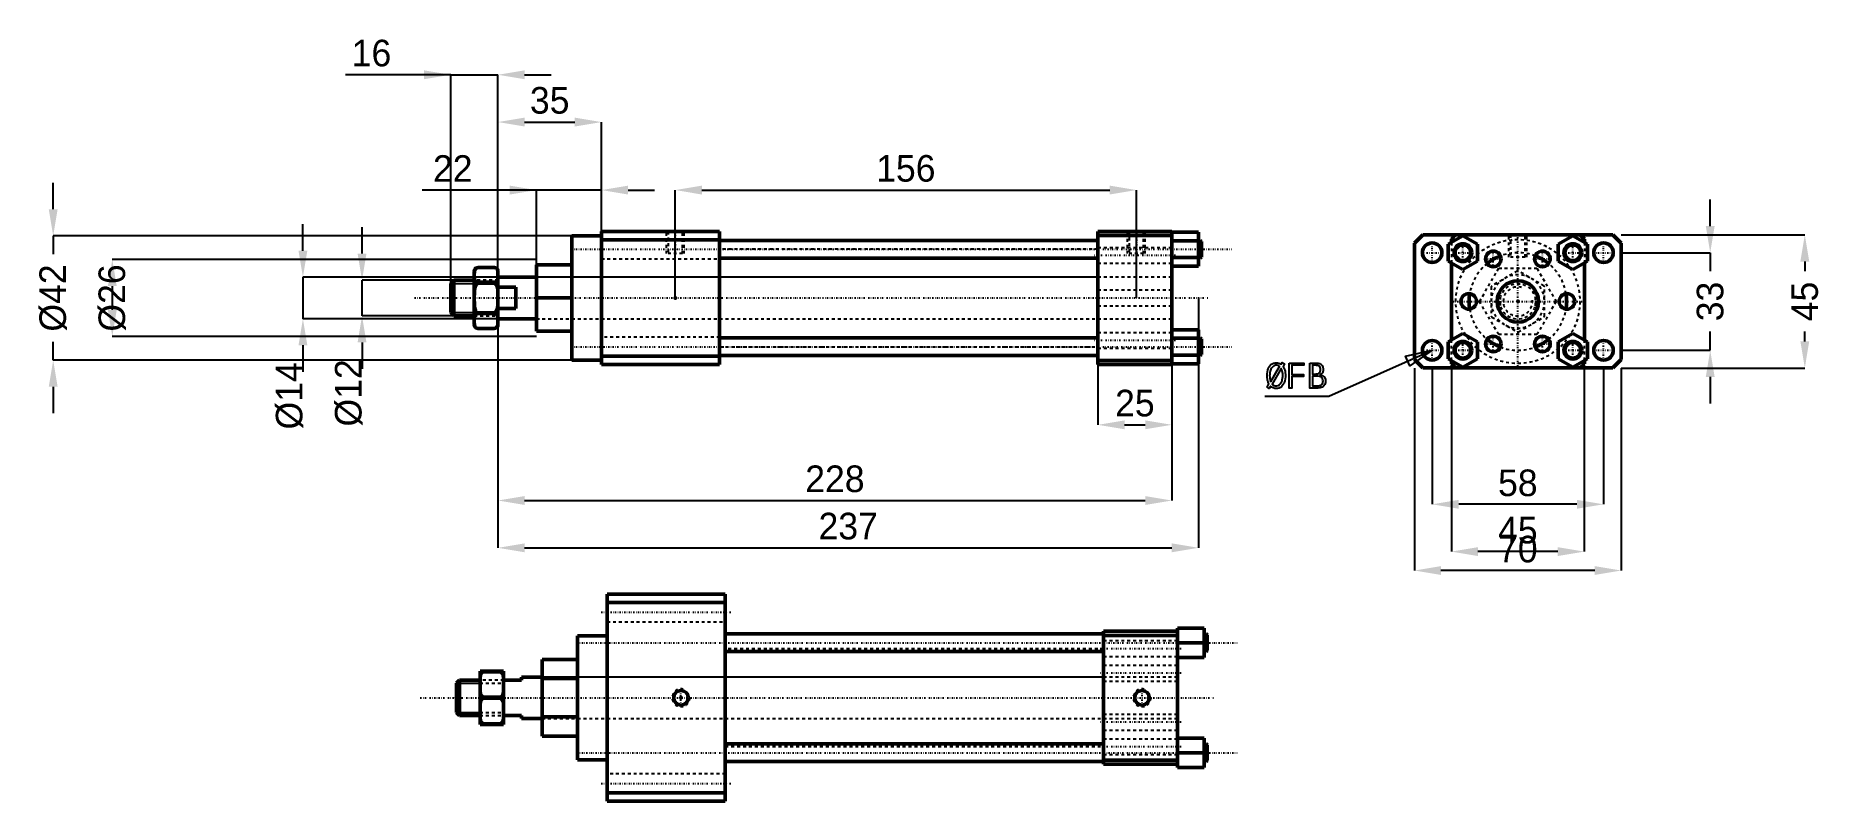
# Model space of a CAD drawing. Header units: millimetres. Extents: x -169 to 435, y -170 to 89.
import ezdxf

# ---------------------------------------------------------------- set-up
doc = ezdxf.new("R2010")
doc.units = ezdxf.units.MM
doc.linetypes.add('Center', pattern=[1.5, 0.45, -0.5, 0.05, -0.5])
doc.linetypes.add('Dashed', pattern=[2, 1, -1])
for name, color, linetype, lineweight in [('2d ConnectionPoints', 7, 'Continuous', 50), ('AM_0', 7, 'Continuous', 50), ('AM_4', 3, 'Continuous', 25), ('AM_5', 3, 'Continuous', 25), ('AM_7', 7, 'Center', 25), ('AM_9', 6, 'Dashed', 25)]:
    doc.layers.add(name, color=color, linetype=linetype, lineweight=lineweight)
doc.dimstyles.new('ISO-25', dxfattribs={"dimtxt": 2.5, "dimasz": 2.5, "dimexe": 1.25, "dimexo": 0.625, "dimtad": 1, "dimtxsty": 'Standard', "dimcen": 2.5, "dimadec": 0, "dimazin": 0, "dimtfac": 1, "dimtmove": 0, "dimatfit": 3, "dimfxl": 0, "dimarcsym": 0})

# ---------------------------------------------------------------- blocks, each defined once
blk = doc.blocks.new('1_SEG160AME5C32RCM12125_0_in_SEG160_A_ME5_C_32_100_RC_0')
at = {"layer": 'AM_0'}
for p, q in [((-21, -9.01), (-21, 9.01)), ((-14.28, 10.29), (-19.72, 10.29)), ((-14.28, 10.29), (-19.72, 10.29)), ((-13, -9.01), (-13, 9.01)), ((-19.72, 5.3), (-14.28, 5.3)), ((-14.28, 4.99), (-19.72, 4.99)), ((-19.72, -4.99), (-14.28, -4.99)), ((-14.28, -5.3), (-19.72, -5.3)), ((-19.72, -10.29), (-14.28, -10.29)), ((-19.72, -10.29), (-14.28, -10.29))]:
    blk.add_line(p, q, dxfattribs=at)
for points in [[(-21, 8.03), (-20.99, 8.69), (-20.93, 9.22), (-20.84, 9.51), (-20.68, 9.8), (-20.5, 10), (-20.38, 10.09), (-20.23, 10.18), (-20.02, 10.25), (-19.77, 10.29), (-19.72, 10.29)], [(-19.72, 5.3), (-19.94, 5.32), (-20.13, 5.37), (-20.27, 5.43), (-20.39, 5.5), (-20.56, 5.64), (-20.69, 5.79), (-20.81, 6.02), (-20.9, 6.25), (-20.98, 6.72), (-21, 7.14), (-21, 7.56)], [(-14.28, 10.29), (-14.06, 10.27), (-13.87, 10.22), (-13.73, 10.16), (-13.61, 10.09), (-13.44, 9.95), (-13.31, 9.8), (-13.19, 9.57), (-13.1, 9.34), (-13.02, 8.87), (-13, 8.45), (-13, 8.03)], [(-13, 7.56), (-13.01, 6.9), (-13.07, 6.37), (-13.16, 6.07), (-13.32, 5.79), (-13.5, 5.59), (-13.62, 5.49), (-13.77, 5.41), (-13.98, 5.34), (-14.23, 5.3), (-14.28, 5.3)], [(-21, 0.47), (-20.99, 1.52), (-20.95, 2.56), (-20.88, 3.2), (-20.74, 3.83), (-20.54, 4.34), (-20.4, 4.58), (-20.21, 4.79), (-20, 4.93), (-19.75, 4.99), (-19.72, 4.99)], [(-14.28, 4.99), (-14.12, 4.97), (-13.92, 4.89), (-13.67, 4.67), (-13.51, 4.44), (-13.38, 4.18), (-13.26, 3.84), (-13.17, 3.5), (-13.07, 2.77), (-13.01, 1.62), (-13, 0.47)], [(-19.72, -4.99), (-19.88, -4.97), (-20.08, -4.89), (-20.33, -4.67), (-20.49, -4.44), (-20.62, -4.18), (-20.74, -3.84), (-20.83, -3.5), (-20.93, -2.77), (-20.99, -1.62), (-21, -0.47)], [(-21, -7.56), (-20.99, -6.9), (-20.93, -6.37), (-20.84, -6.07), (-20.68, -5.79), (-20.5, -5.59), (-20.38, -5.49), (-20.23, -5.41), (-20.02, -5.34), (-19.77, -5.3), (-19.72, -5.3)], [(-13, -0.47), (-13.01, -1.52), (-13.05, -2.56), (-13.12, -3.2), (-13.26, -3.83), (-13.46, -4.34), (-13.6, -4.58), (-13.79, -4.79), (-14, -4.93), (-14.25, -4.99), (-14.28, -4.99)], [(-14.28, -5.3), (-14.06, -5.32), (-13.87, -5.37), (-13.73, -5.43), (-13.61, -5.5), (-13.44, -5.64), (-13.31, -5.79), (-13.19, -6.02), (-13.1, -6.25), (-13.02, -6.72), (-13, -7.14), (-13, -7.56)], [(-19.72, -10.29), (-19.94, -10.27), (-20.13, -10.22), (-20.27, -10.16), (-20.39, -10.09), (-20.56, -9.95), (-20.69, -9.8), (-20.81, -9.57), (-20.9, -9.34), (-20.98, -8.87), (-21, -8.45), (-21, -8.03)], [(-13, -8.03), (-13.01, -8.69), (-13.07, -9.22), (-13.16, -9.51), (-13.32, -9.8), (-13.5, -10), (-13.62, -10.09), (-13.77, -10.18), (-13.98, -10.25), (-14.23, -10.29), (-14.28, -10.29)]]:
    blk.add_lwpolyline(points, dxfattribs=at)
for centre, start, end in [((-19.72, 9.01), 126.15033, 180), ((-19.72, 9.01), 90, 94.5356), ((-14.28, 9.01), 78.41808, 90), ((-14.28, 9.01), 360, 61.45505), ((-19.72, -9.01), 180, 241.45505), ((-19.72, -9.01), 258.41808, 270), ((-14.28, -9.01), 270, 274.5356), ((-14.28, -9.01), 306.15033, 0)]:
    blk.add_arc(centre, 1.28, start, end, dxfattribs=at)
at = {"layer": 'AM_4'}
for p, q in [((-19.72, 10.29), (-19.72, 10.29)), ((-14.28, 10.29), (-14.28, 10.29)), ((-19.72, 4.99), (-19.72, 5.3)), ((-14.28, 4.99), (-14.28, 5.3)), ((-19.72, -5.3), (-19.72, -4.99)), ((-14.28, -5.3), (-14.28, -4.99)), ((-19.72, -10.29), (-19.72, -10.29)), ((-14.28, -10.29), (-14.28, -10.29))]:
    blk.add_line(p, q, dxfattribs=at)
at = {"layer": 'AM_9'}
for p, q in [((-13, 6), (-21, 6)), ((-21, -6), (-13, -6))]:
    blk.add_line(p, q, dxfattribs=at)
blk = doc.blocks.new('2_SEG160AME5C32100RC1M12125_0_in_SEG160_A_ME5_C_32_100_RC_0')
at = {"layer": 'AM_0'}
for p, q in [((0, 7), (-13, 7)), ((-27.93, 6), (-29, 4.93)), ((-29, 4.93), (-29, -4.93)), ((-21, 6), (-27.93, 6)), ((-27.93, 6), (-27.93, -6)), ((-7, 3.61), (-13, 3.61)), ((-7, 3.61), (-7, -3.61)), ((-29, -4.93), (-27.93, -6)), ((-27.93, -6), (-21, -6)), ((-7, -3.61), (-13, -3.61)), ((-13, -7), (0, -7))]:
    blk.add_line(p, q, dxfattribs=at)
at = {"layer": 'AM_5'}
for p, q in [((-29, 4.93), (-21, 4.93)), ((-29, -4.93), (-21, -4.93))]:
    blk.add_line(p, q, dxfattribs=at)
at = {"layer": 'AM_5', "linetype": 'Dashed'}
for p, q in [((-21, 4.93), (-13, 4.93)), ((-13, 6), (-13, 4.93)), ((-21, -4.93), (-13, -4.93)), ((-13, -6), (-13, -4.93))]:
    blk.add_line(p, q, dxfattribs=at)
at = {"layer": 'AM_7'}
blk.add_line((-41.2, 0), (227.2, 0), dxfattribs=at)
at = {"layer": 'AM_9'}
for p, q in [((215, 7), (0, 7)), ((-13, 6), (-21, 6)), ((-21, -6), (-13, -6)), ((0, -7), (215, -7))]:
    blk.add_line(p, q, dxfattribs=at)
blk = doc.blocks.new('3_SEG160AME5C32100RC2M12125_0_in_SEG160_A_ME5_C_32_100_RC_0')
at = {"layer": 'AM_0'}
for p, q in [((22, 21), (12, 21)), ((12, 21), (12, -21)), ((22, 22.5), (22, -22.5)), ((62, 22.5), (22, 22.5)), ((62, 19.67), (22, 19.67)), ((62, 22.5), (62, -22.5)), ((190, 19.5), (62, 19.5)), ((190, 22.5), (215, 22.5)), ((190, 22.5), (190, -22.5)), ((190, 21.09), (215, 21.09)), ((215, 22.5), (215, -22.5)), ((215, 22.22), (224, 22.22)), ((215, 19.36), (224, 19.36)), ((224, 22.22), (224, 10.78)), ((224.65, 19.5), (224, 19.5)), ((225, 19.15), (224.65, 19.5)), ((224.65, 19.5), (224.65, 13.5)), ((225, 19.15), (225, 13.85)), ((62, 13.5), (190, 13.5)), ((215, 13.64), (224, 13.64)), ((224, 13.5), (224.65, 13.5)), ((224.65, 13.5), (225, 13.85)), ((0, -11.21), (0, 11.21)), ((12, 11.21), (0, 11.21)), ((215, 10.78), (224, 10.78)), ((12, 0), (0, 0)), ((12, -11.21), (0, -11.21)), ((215, -10.78), (224, -10.78)), ((224, -10.78), (224, -22.22)), ((190, -13.5), (62, -13.5)), ((215, -13.64), (224, -13.64)), ((224.65, -13.5), (224, -13.5)), ((225, -13.85), (224.65, -13.5)), ((224.65, -13.5), (224.65, -19.5)), ((225, -13.85), (225, -19.15)), ((12, -21), (22, -21)), ((62, -19.67), (22, -19.67)), ((62, -22.5), (22, -22.5)), ((62, -19.5), (190, -19.5)), ((190, -21.09), (215, -21.09)), ((190, -22.5), (215, -22.5)), ((215, -19.36), (224, -19.36)), ((215, -22.22), (224, -22.22)), ((224, -19.5), (224.65, -19.5)), ((224.65, -19.5), (225, -19.15))]:
    blk.add_line(p, q, dxfattribs=at)
at = {"layer": 'AM_5', "linetype": 'Dashed'}
for p, q in [((44, 15), (44, 22.5)), ((44.54, 22.5), (44, 22.5)), ((49.46, 22.5), (50, 22.5)), ((50, 15), (50, 22.5)), ((200, 15), (200, 22.5)), ((200.54, 22.5), (200, 22.5)), ((205.46, 22.5), (206, 22.5)), ((206, 15), (206, 22.5))]:
    blk.add_line(p, q, dxfattribs=at)
at = {"layer": 'AM_7'}
for p, q in [((47, 22.88), (47, 14.62)), ((203, 22.88), (203, 14.62)), ((11.85, 16.5), (235.15, 16.5)), ((216.25, 14.38), (188.75, 14.38)), ((11.85, -16.5), (235.15, -16.5)), ((216.25, -14.38), (188.75, -14.38))]:
    blk.add_line(p, q, dxfattribs=at)
at = {"layer": 'AM_9'}
for p, q in [((62, 19.8), (22, 19.8)), ((44.54, 22.5), (44.54, 15)), ((49.46, 15), (49.46, 22.5)), ((200.54, 22.5), (200.54, 15)), ((205.46, 15), (205.46, 22.5)), ((22, 13.2), (62, 13.2)), ((49.46, 15), (44.54, 15)), ((190, 16.5), (62, 16.5)), ((215, 17.02), (190, 17.02)), ((205.46, 15), (200.54, 15)), ((190, 7), (0, 7)), ((190, 11.74), (215, 11.74)), ((215, 2.64), (190, 2.64)), ((190, -2.64), (215, -2.64)), ((0, -7), (190, -7)), ((215, -11.74), (190, -11.74)), ((62, -13.2), (22, -13.2)), ((62, -16.5), (190, -16.5)), ((190, -17.02), (215, -17.02)), ((22, -19.8), (62, -19.8))]:
    blk.add_line(p, q, dxfattribs=at)
blk = doc.blocks.new('*D4')
at = {"layer": 'AM_5', "color": 0, "lineweight": -2}
for p, q in [((-59, 15), (-59, 24)), ((-27.9265, 6), (-59, 6)), ((-59, -6), (-59, 6)), ((-27.9265, -6), (-59, -6)), ((-59, -15), (-59, -24))]:
    blk.add_line(p, q, dxfattribs=at)
at = {"layer": 'AM_5', "color": 0}
for points in [[(-60.5, 15), (-57.5, 15), (-59, 6)], [(-57.5, -15), (-60.5, -15), (-59, -6)]]:
    blk.add_solid(points, dxfattribs=at)
at = {"layer": 'Defpoints', "color": 0}
for p in [(-59, 6), (-27.9265, 6), (-27.9265, -6)]:
    blk.add_point(p, dxfattribs=at)
at = {"layer": 'AM_5', "color": 0, "insert": (-63.5, -32.1), "char_height": 9, "attachment_point": 5, "rotation": 90}
blk.add_mtext('Ø12', dxfattribs=at)
blk = doc.blocks.new('*D5')
at = {"layer": 'AM_5', "color": 0, "lineweight": -2}
for p, q in [((-79, 16), (-79, 25)), ((-13, 7), (-79, 7)), ((-79, 7), (-79, -7)), ((-13, -7), (-79, -7)), ((-79, -16), (-79, -25))]:
    blk.add_line(p, q, dxfattribs=at)
at = {"layer": 'AM_5', "color": 0}
for points in [[(-80.5, 16), (-77.5, 16), (-79, 7)], [(-77.5, -16), (-80.5, -16), (-79, -7)]]:
    blk.add_solid(points, dxfattribs=at)
at = {"layer": 'Defpoints', "color": 0}
for p in [(-13, 7), (-79, -7), (-13, -7)]:
    blk.add_point(p, dxfattribs=at)
at = {"layer": 'AM_5', "color": 0, "insert": (-83.5, -33.1), "char_height": 9, "attachment_point": 5, "rotation": 90}
blk.add_mtext('Ø14', dxfattribs=at)
blk = doc.blocks.new('*D6')
at = {"layer": 'AM_5', "color": 0, "lineweight": -2}
for p, q in [((-13, 7), (-13, 59.5)), ((-4, 59.5), (13, 59.5)), ((22, 0), (22, 59.5))]:
    blk.add_line(p, q, dxfattribs=at)
at = {"layer": 'AM_5', "color": 0}
for points in [[(-4, 61), (-4, 58), (-13, 59.5)], [(13, 58), (13, 61), (22, 59.5)]]:
    blk.add_solid(points, dxfattribs=at)
at = {"layer": 'Defpoints', "color": 0}
for p in [(22, 59.5), (-13, 7), (22, 0)]:
    blk.add_point(p, dxfattribs=at)
at = {"layer": 'AM_5', "color": 0, "insert": (4.5, 66.79), "char_height": 9, "attachment_point": 5}
blk.add_mtext('35', dxfattribs=at)
blk = doc.blocks.new('*D7')
at = {"layer": 'AM_5', "color": 0, "lineweight": -2}
for p, q in [((0, 13), (-143.5, 13)), ((-143.5, 4), (-143.5, -4)), ((0, -13), (-143.5, -13))]:
    blk.add_line(p, q, dxfattribs=at)
at = {"layer": 'AM_5', "color": 0}
for points in [[(-142, 4), (-145, 4), (-143.5, 13)], [(-145, -4), (-142, -4), (-143.5, -13)]]:
    blk.add_solid(points, dxfattribs=at)
at = {"layer": 'Defpoints', "color": 0}
for p in [(0, 13), (-143.5, -13), (0, -13)]:
    blk.add_point(p, dxfattribs=at)
at = {"layer": 'AM_5', "color": 0, "insert": (-143.5, 0), "char_height": 9, "attachment_point": 5, "rotation": 90}
blk.add_mtext('Ø26', dxfattribs=at)
blk = doc.blocks.new('*D8')
at = {"layer": 'AM_5', "color": 0, "lineweight": -2}
for p, q in [((-163.5, 30), (-163.5, 39)), ((22, 21), (-163.5, 21)), ((-163.5, 21), (-163.5, 14.8)), ((-163.5, -21), (-163.5, -14.8)), ((22, -21), (-163.5, -21)), ((-163.5, -30), (-163.5, -39))]:
    blk.add_line(p, q, dxfattribs=at)
at = {"layer": 'AM_5', "color": 0}
for points in [[(-165, 30), (-162, 30), (-163.5, 21)], [(-162, -30), (-165, -30), (-163.5, -21)]]:
    blk.add_solid(points, dxfattribs=at)
at = {"layer": 'Defpoints', "color": 0}
for p in [(22, 21), (-163.5, -21), (22, -21)]:
    blk.add_point(p, dxfattribs=at)
at = {"layer": 'AM_5', "color": 0, "insert": (-163.5, 0), "char_height": 9, "attachment_point": 5, "rotation": 90}
blk.add_mtext('Ø42', dxfattribs=at)
blk = doc.blocks.new('*D9')
at = {"layer": 'AM_5', "color": 0, "lineweight": -2}
for p, q in [((-29, 75.5), (-64.58, 75.5)), ((-38, 75.5), (-47, 75.5)), ((-29, 0), (-29, 75.5)), ((-29, 75.5), (-13, 75.5)), ((-13, 7), (-13, 75.5)), ((-4, 75.5), (5, 75.5))]:
    blk.add_line(p, q, dxfattribs=at)
at = {"layer": 'AM_5', "color": 0}
for points in [[(-38, 74), (-38, 77), (-29, 75.5)], [(-4, 77), (-4, 74), (-13, 75.5)]]:
    blk.add_solid(points, dxfattribs=at)
at = {"layer": 'Defpoints', "color": 0}
for p in [(-13, 75.5), (-13, 7), (-29, 0)]:
    blk.add_point(p, dxfattribs=at)
at = {"layer": 'AM_5', "color": 0, "insert": (-55.79, 82.79), "char_height": 9, "attachment_point": 5}
blk.add_mtext('16', dxfattribs=at)
blk = doc.blocks.new('*D10')
at = {"layer": 'AM_5', "color": 0, "lineweight": -2}
for p, q in [((0, 36.5), (-38.6, 36.5)), ((-9, 36.5), (-18, 36.5)), ((0, 0), (0, 36.5)), ((22, 36.5), (0, 36.5)), ((22, 0), (22, 36.5)), ((31, 36.5), (40, 36.5))]:
    blk.add_line(p, q, dxfattribs=at)
at = {"layer": 'AM_5', "color": 0}
for points in [[(-9, 35), (-9, 38), (0, 36.5)], [(31, 38), (31, 35), (22, 36.5)]]:
    blk.add_solid(points, dxfattribs=at)
at = {"layer": 'Defpoints', "color": 0}
for p in [(0, 36.5), (0, 0), (22, 0)]:
    blk.add_point(p, dxfattribs=at)
at = {"layer": 'AM_5', "color": 0, "insert": (-28.3, 43.79), "char_height": 9, "attachment_point": 5}
blk.add_mtext('22', dxfattribs=at)
blk = doc.blocks.new('*D11')
at = {"layer": 'AM_5', "color": 0, "lineweight": -2}
for p, q in [((47, 0), (47, 36.5)), ((56, 36.5), (194, 36.5)), ((203, 0), (203, 36.5))]:
    blk.add_line(p, q, dxfattribs=at)
at = {"layer": 'AM_5', "color": 0}
for points in [[(56, 38), (56, 35), (47, 36.5)], [(194, 35), (194, 38), (203, 36.5)]]:
    blk.add_solid(points, dxfattribs=at)
at = {"layer": 'Defpoints', "color": 0}
for p in [(203, 36.5), (47, 0), (203, 0)]:
    blk.add_point(p, dxfattribs=at)
at = {"layer": 'AM_5', "color": 0, "insert": (125, 43.79), "char_height": 9, "attachment_point": 5}
blk.add_mtext('156', dxfattribs=at)
blk = doc.blocks.new('*D12')
at = {"layer": 'AM_5', "color": 0, "lineweight": -2}
for p, q in [((-13, 7), (-13, -68.5)), ((215, 0), (215, -68.5)), ((-4, -68.5), (206, -68.5))]:
    blk.add_line(p, q, dxfattribs=at)
at = {"layer": 'AM_5', "color": 0}
for points in [[(-4, -67), (-4, -70), (-13, -68.5)], [(206, -70), (206, -67), (215, -68.5)]]:
    blk.add_solid(points, dxfattribs=at)
at = {"layer": 'Defpoints', "color": 0}
for p in [(-13, 7), (215, 0), (215, -68.5)]:
    blk.add_point(p, dxfattribs=at)
at = {"layer": 'AM_5', "color": 0, "insert": (101, -61.21), "char_height": 9, "attachment_point": 5}
blk.add_mtext('228', dxfattribs=at)
blk = doc.blocks.new('*D13')
at = {"layer": 'AM_5', "color": 0, "lineweight": -2}
for p, q in [((-13, 7), (-13, -84.5)), ((224, 0), (224, -84.5)), ((-4, -84.5), (215, -84.5))]:
    blk.add_line(p, q, dxfattribs=at)
at = {"layer": 'AM_5', "color": 0}
for points in [[(-4, -83), (-4, -86), (-13, -84.5)], [(215, -86), (215, -83), (224, -84.5)]]:
    blk.add_solid(points, dxfattribs=at)
at = {"layer": 'Defpoints', "color": 0}
for p in [(-13, 7), (224, 0), (224, -84.5)]:
    blk.add_point(p, dxfattribs=at)
at = {"layer": 'AM_5', "color": 0, "insert": (105.5, -77.21), "char_height": 9, "attachment_point": 5}
blk.add_mtext('237', dxfattribs=at)
blk = doc.blocks.new('*D14')
at = {"layer": 'AM_5', "color": 0, "lineweight": -2}
for p, q in [((190, 0), (190, -42.9)), ((215, 0), (215, -42.9)), ((199, -42.9), (206, -42.9))]:
    blk.add_line(p, q, dxfattribs=at)
at = {"layer": 'AM_5', "color": 0}
for points in [[(199, -41.4), (199, -44.4), (190, -42.9)], [(206, -44.4), (206, -41.4), (215, -42.9)]]:
    blk.add_solid(points, dxfattribs=at)
at = {"layer": 'Defpoints', "color": 0}
for p in [(190, 0), (215, 0), (215, -42.9)]:
    blk.add_point(p, dxfattribs=at)
at = {"layer": 'AM_5', "color": 0, "insert": (202.5, -35.61), "char_height": 9, "attachment_point": 5}
blk.add_mtext('25', dxfattribs=at)
blk = doc.blocks.new('1_SEG160AME5C32RCM12125_0_in_SEG160_A_ME5_C_32_100_RC_4')
at = {"layer": 'AM_0'}
for p, q in [((-13, 9), (-21, 9)), ((-21, -9), (-21, 9)), ((-14.28, 8.82), (-19.72, 8.82)), ((-13, -9), (-13, 9)), ((-19.72, 0.18), (-14.28, 0.18)), ((-14.28, -0.18), (-19.72, -0.18)), ((-21, -9), (-13, -9)), ((-19.72, -8.82), (-14.28, -8.82))]:
    blk.add_line(p, q, dxfattribs=at)
for points in [[(-21, 4.91), (-20.99, 6.05), (-20.93, 6.97), (-20.84, 7.48), (-20.68, 7.98), (-20.5, 8.33), (-20.23, 8.63), (-20.02, 8.76), (-19.77, 8.82), (-19.72, 8.82)], [(-14.28, 8.82), (-14.06, 8.79), (-13.87, 8.7), (-13.61, 8.47), (-13.44, 8.23), (-13.31, 7.97), (-13.19, 7.58), (-13.1, 7.18), (-13.02, 6.36), (-13, 4.91)], [(-19.72, 0.18), (-19.94, 0.21), (-20.13, 0.3), (-20.39, 0.53), (-20.56, 0.77), (-20.69, 1.03), (-20.81, 1.42), (-20.9, 1.82), (-20.98, 2.64), (-21, 4.09)], [(-13, 4.09), (-13.01, 2.95), (-13.07, 2.03), (-13.16, 1.52), (-13.32, 1.02), (-13.5, 0.67), (-13.77, 0.37), (-13.98, 0.24), (-14.23, 0.18), (-14.28, 0.18)], [(-21, -4.09), (-20.99, -2.95), (-20.93, -2.03), (-20.84, -1.52), (-20.68, -1.02), (-20.5, -0.67), (-20.23, -0.37), (-20.02, -0.24), (-19.77, -0.18), (-19.72, -0.18)], [(-19.72, -8.82), (-19.94, -8.79), (-20.13, -8.7), (-20.39, -8.47), (-20.56, -8.23), (-20.69, -7.97), (-20.81, -7.58), (-20.9, -7.18), (-20.98, -6.36), (-21, -4.91)], [(-14.28, -0.18), (-14.06, -0.21), (-13.87, -0.3), (-13.61, -0.53), (-13.44, -0.77), (-13.31, -1.03), (-13.19, -1.42), (-13.1, -1.82), (-13.02, -2.64), (-13, -4.09)], [(-13, -4.91), (-13.01, -6.05), (-13.07, -6.97), (-13.16, -7.48), (-13.32, -7.98), (-13.5, -8.33), (-13.77, -8.63), (-13.98, -8.76), (-14.23, -8.82), (-14.28, -8.82)]]:
    blk.add_lwpolyline(points, dxfattribs=at)
at = {"layer": 'AM_4'}
for p, q in [((-19.72, 8.82), (-19.72, 9)), ((-14.28, 8.82), (-14.28, 9)), ((-19.72, -0.18), (-19.72, 0.18)), ((-14.28, -0.18), (-14.28, 0.18)), ((-19.72, -9), (-19.72, -8.82)), ((-14.28, -9), (-14.28, -8.82))]:
    blk.add_line(p, q, dxfattribs=at)
at = {"layer": 'AM_9'}
for p, q in [((-13, 6), (-21, 6)), ((-21, -6), (-13, -6))]:
    blk.add_line(p, q, dxfattribs=at)
blk = doc.blocks.new('2_SEG160AME5C32100RC1M12125_0_in_SEG160_A_ME5_C_32_100_RC_4')
at = {"layer": 'AM_0'}
for p, q in [((0, 7), (-7, 7)), ((-7, 7), (-7, 6)), ((-27.9265, 6), (-29, 4.9265)), ((-29, 4.9265), (-29, -4.9265)), ((-21, 6), (-27.9265, 6)), ((-27.9265, 6), (-27.9265, -6)), ((-7, 6), (-13, 6)), ((-29, -4.9265), (-27.9265, -6)), ((-27.9265, -6), (-21, -6)), ((-7, -6), (-13, -6)), ((-7, -6), (-7, -7)), ((-7, -7), (0, -7))]:
    blk.add_line(p, q, dxfattribs=at)
at = {"layer": 'AM_5'}
for p, q in [((-29, 4.9265), (-21, 4.9265)), ((-29, -4.9265), (-21, -4.9265))]:
    blk.add_line(p, q, dxfattribs=at)
at = {"layer": 'AM_5', "linetype": 'Dashed'}
for p, q in [((-21, 4.9265), (-13, 4.9265)), ((-13, 6), (-13, 4.9265)), ((-21, -4.9265), (-13, -4.9265)), ((-13, -6), (-13, -4.9265))]:
    blk.add_line(p, q, dxfattribs=at)
at = {"layer": 'AM_7'}
blk.add_line((-41.2, 0), (227.2, 0), dxfattribs=at)
at = {"layer": 'AM_9'}
for p, q in [((215, 7), (0, 7)), ((-13, 6), (-21, 6)), ((-21, -6), (-13, -6)), ((0, -7), (215, -7))]:
    blk.add_line(p, q, dxfattribs=at)
blk = doc.blocks.new('3_SEG160AME5C32100RC2M12125_0_in_SEG160_A_ME5_C_32_100_RC_4')
at = {"layer": 'AM_0'}
for p, q in [((62, 35), (22, 35)), ((22, 35), (22, -35)), ((62, 32.17), (22, 32.17)), ((62, 35), (62, -35)), ((12, 21), (12, -21)), ((22, 21), (12, 21)), ((190, 21.6), (62, 21.6)), ((190, 22.5), (215, 22.5)), ((190, 22.5), (190, -22.5)), ((190, 21.09), (215, 21.09)), ((215, 23.55), (215, -23.55)), ((215, 23.55), (224, 23.55)), ((215, 18.6), (224, 18.6)), ((224, 23.55), (224, 13.65)), ((224.65, 21.6), (224, 21.6)), ((225, 21.25), (224.65, 21.6)), ((224.65, 21.6), (224.65, 15.6)), ((225, 21.25), (225, 15.95)), ((12, 12.94), (0, 12.94)), ((0, -12.94), (0, 12.94)), ((62, 15.6), (190, 15.6)), ((215, 13.65), (224, 13.65)), ((224, 15.6), (224.65, 15.6)), ((224.65, 15.6), (225, 15.95)), ((12, 6.47), (0, 6.47)), ((12, -6.47), (0, -6.47)), ((12, -12.94), (0, -12.94)), ((190, -15.6), (62, -15.6)), ((215, -13.65), (224, -13.65)), ((224, -13.65), (224, -23.55)), ((224.65, -15.6), (224, -15.6)), ((224.65, -15.6), (224.65, -21.6)), ((225, -15.95), (224.65, -15.6)), ((225, -15.95), (225, -21.25)), ((12, -21), (22, -21)), ((62, -21.6), (190, -21.6)), ((190, -21.09), (215, -21.09)), ((190, -22.5), (215, -22.5)), ((215, -18.6), (224, -18.6)), ((215, -23.55), (224, -23.55)), ((224, -21.6), (224.65, -21.6)), ((224.65, -21.6), (225, -21.25)), ((62, -32.17), (22, -32.17)), ((62, -35), (22, -35))]:
    blk.add_line(p, q, dxfattribs=at)
for centre in [(47, 0), (203, 0)]:
    blk.add_circle(centre, 2.46, dxfattribs=at)
at = {"layer": 'AM_5', "linetype": 'Dashed'}
for centre in [(47, 0), (203, 0)]:
    blk.add_arc(centre, 3, 75, 15, dxfattribs=at)
at = {"layer": 'AM_7'}
for p, q in [((20, 29), (64, 29)), ((11.85, 18.6), (235.15, 18.6)), ((216.25, 16.6), (188.75, 16.6)), ((216.25, 8.3), (188.75, 8.3)), ((47, -2.58), (47, 2.58)), ((203, -2.58), (203, 2.58)), ((216.25, -8.3), (188.75, -8.3)), ((216.25, -16.6), (188.75, -16.6)), ((11.85, -18.6), (235.15, -18.6)), ((20, -29), (64, -29))]:
    blk.add_line(p, q, dxfattribs=at)
at = {"layer": 'AM_9'}
for p, q in [((62, 32.3), (22, 32.3)), ((22, 25.7), (62, 25.7)), ((215, 19.24), (190, 19.24)), ((190, 16.5), (62, 16.5)), ((190, 13.96), (215, 13.96)), ((190, 7), (0, 7)), ((215, 10.94), (190, 10.94)), ((190, 5.66), (215, 5.66)), ((215, -5.66), (190, -5.66)), ((0, -7), (190, -7)), ((190, -10.94), (215, -10.94)), ((62, -16.5), (190, -16.5)), ((215, -13.96), (190, -13.96)), ((190, -19.24), (215, -19.24)), ((62, -25.7), (22, -25.7)), ((22, -32.3), (62, -32.3))]:
    blk.add_line(p, q, dxfattribs=at)
blk = doc.blocks.new('1_SEG160AME5C32RCM12125_0_in_SEG160_A_ME5_C_32_100_RC_2')
at = {"layer": 'AM_9'}
for p, q in [((-0.18, 10.29), (-8.82, 5.3)), ((8.82, 5.3), (0.18, 10.29)), ((-9, 4.99), (-9, -4.99)), ((9, -4.99), (9, 4.99)), ((-8.82, -5.3), (-0.18, -10.29)), ((0.18, -10.29), (8.82, -5.3))]:
    blk.add_line(p, q, dxfattribs=at)
blk.add_circle((0, 0), 6, dxfattribs=at)
for radius, start, end in [(9.01, 122.99438, 177.00562), (9.01, 62.99438, 117.00562), (10.29, 89.02127, 90.97873), (9.01, 2.99438, 57.00562), (10.29, 149.02127, 150.97873), (10.29, 29.02127, 30.97873), (9.01, 182.99438, 237.00562), (10.29, 209.02127, 210.97873), (9.01, 302.99438, 357.00562), (10.29, 329.02127, 330.97873), (9.01, 242.99438, 297.00562), (10.29, 269.02127, 270.97873)]:
    blk.add_arc((0, 0), radius, start, end, dxfattribs=at)
blk = doc.blocks.new('2_SEG160AME5C32100RC1M12125_0_in_SEG160_A_ME5_C_32_100_RC_2')
at = {"layer": 'AM_0'}
blk.add_circle((0, 0), 7, dxfattribs=at)
at = {"layer": 'AM_5', "linetype": 'Dashed'}
blk.add_arc((0, 0), 4.93, 75, 15, dxfattribs=at)
at = {"layer": 'AM_9'}
for p, q in [((-6, 3.61), (-6, -3.61)), ((6, -3.61), (6, 3.61))]:
    blk.add_line(p, q, dxfattribs=at)
blk.add_circle((0, 0), 6, dxfattribs=at)
blk = doc.blocks.new('3_SEG160AME5C32100RC2M12125_0_in_SEG160_A_ME5_C_32_100_RC_2')
at = {"layer": 'AM_0'}
for p, q in [((-32.17, 22.5), (-35, 19.67)), ((-35, 19.67), (-35, -19.67)), ((32.17, 22.5), (-32.17, 22.5)), ((-18.6, 22.22), (-23.55, 19.36)), ((-23.55, 19.36), (-23.55, 13.64)), ((-21.09, 22.5), (-22.5, 21.09)), ((-22.5, 21.09), (-22.5, 19.96)), ((-13.65, 19.36), (-18.6, 22.22)), ((-13.65, 13.64), (-13.65, 19.36)), ((18.6, 22.22), (13.65, 19.36)), ((13.65, 19.36), (13.65, 13.64)), ((23.55, 19.36), (18.6, 22.22)), ((22.5, 21.09), (21.09, 22.5)), ((22.5, 21.09), (22.5, 19.96)), ((23.55, 13.64), (23.55, 19.36)), ((35, 19.67), (32.17, 22.5)), ((35, -19.67), (35, 19.67)), ((-23.55, 13.64), (-18.6, 10.78)), ((-22.5, 13.04), (-22.5, -13.04)), ((-18.6, 10.78), (-13.65, 13.64)), ((13.65, 13.64), (18.6, 10.78)), ((18.6, 10.78), (23.55, 13.64)), ((22.5, -13.04), (22.5, 13.04)), ((-18.6, -10.78), (-23.55, -13.64)), ((-13.65, -13.64), (-18.6, -10.78)), ((18.6, -10.78), (13.65, -13.64)), ((23.55, -13.64), (18.6, -10.78)), ((-23.55, -13.64), (-23.55, -19.36)), ((-13.65, -19.36), (-13.65, -13.64)), ((13.65, -13.64), (13.65, -19.36)), ((23.55, -19.36), (23.55, -13.64)), ((-35, -19.67), (-32.17, -22.5)), ((-32.17, -22.5), (32.17, -22.5)), ((-23.55, -19.36), (-18.6, -22.22)), ((-22.5, -21.09), (-22.5, -19.96)), ((-22.5, -21.09), (-21.09, -22.5)), ((-18.6, -22.22), (-13.65, -19.36)), ((13.65, -19.36), (18.6, -22.22)), ((18.6, -22.22), (23.55, -19.36)), ((21.09, -22.5), (22.5, -21.09)), ((22.5, -21.09), (22.5, -19.96)), ((32.17, -22.5), (35, -19.67))]:
    blk.add_line(p, q, dxfattribs=at)
for centre, radius in [((-29, 16.5), 3.3), ((-18.6, 16.5), 3), ((-18.6, 16.5), 2.65), ((18.6, 16.5), 3), ((18.6, 16.5), 2.65), ((29, 16.5), 3.3), ((-8.3, 14.38), 2.64), ((8.3, 14.38), 2.64), ((-16.6, 0), 2.64), ((16.6, 0), 2.64), ((-8.3, -14.38), 2.64), ((8.3, -14.38), 2.64), ((-29, -16.5), 3.3), ((-18.6, -16.5), 3), ((-18.6, -16.5), 2.65), ((18.6, -16.5), 3), ((18.6, -16.5), 2.65), ((29, -16.5), 3.3)]:
    blk.add_circle(centre, radius, dxfattribs=at)
for start, end in [(110.85719, 129.14281), (50.85719, 69.14281), (170.85719, 189.14281), (350.85719, 9.14281), (230.85719, 249.14281), (290.85719, 309.14281)]:
    blk.add_arc((0, 0), 16.5, start, end, dxfattribs=at)
at = {"layer": 'AM_5', "linetype": 'Dashed'}
for p, q in [((-3, 15), (-3, 22.5)), ((-2.46, 22.5), (-3, 22.5)), ((2.46, 22.5), (3, 22.5)), ((3, 15), (3, 22.5))]:
    blk.add_line(p, q, dxfattribs=at)
at = {"layer": 'AM_7'}
for p, q in [((-29, 13.04), (-29, 19.96)), ((-18.6, 13.35), (-18.6, 19.65)), ((0, -22.05), (0, 22.88)), ((18.6, 13.35), (18.6, 19.65)), ((29, 13.04), (29, 19.96)), ((-32.47, 16.5), (-25.54, 16.5)), ((-21.75, 16.5), (-15.45, 16.5)), ((-11.07, 14.38), (-5.53, 14.38)), ((-8.3, 11.6), (-8.3, 17.15)), ((5.53, 14.38), (11.07, 14.38)), ((8.3, 11.6), (8.3, 17.15)), ((15.45, 16.5), (21.75, 16.5)), ((25.54, 16.5), (32.47, 16.5)), ((-22.05, 0), (22.05, 0)), ((-16.6, -2.77), (-16.6, 2.77)), ((16.6, -2.77), (16.6, 2.77)), ((-8.3, -17.15), (-8.3, -11.6)), ((8.3, -17.15), (8.3, -11.6)), ((-32.47, -16.5), (-25.54, -16.5)), ((-29, -19.96), (-29, -13.04)), ((-21.75, -16.5), (-15.45, -16.5)), ((-18.6, -19.65), (-18.6, -13.35)), ((-11.07, -14.38), (-5.53, -14.38)), ((5.53, -14.38), (11.07, -14.38)), ((15.45, -16.5), (21.75, -16.5)), ((18.6, -19.65), (18.6, -13.35)), ((25.54, -16.5), (32.47, -16.5)), ((29, -19.96), (29, -13.04))]:
    blk.add_line(p, q, dxfattribs=at)
at = {"layer": 'AM_9'}
for p, q in [((-22.5, 19.96), (-22.5, 13.04)), ((-2.46, 22.5), (-2.46, 15)), ((2.46, 15), (2.46, 22.5)), ((22.5, 19.96), (22.5, 13.04)), ((2.46, 15), (-2.46, 15)), ((-12.94, 0), (-6.47, 11.21)), ((-6.47, 11.21), (6.47, 11.21)), ((6.47, 11.21), (12.94, 0)), ((-6.47, -11.21), (-12.94, 0)), ((12.94, 0), (6.47, -11.21)), ((6.47, -11.21), (-6.47, -11.21)), ((-22.5, -19.96), (-22.5, -13.04)), ((22.5, -19.96), (22.5, -13.04))]:
    blk.add_line(p, q, dxfattribs=at)
blk.add_circle((0, 0), 21, dxfattribs=at)
for start, end in [(129.14281, 170.85719), (69.14281, 110.85719), (9.14281, 50.85719), (189.14281, 230.85719), (309.14281, 350.85719), (249.14281, 290.85719)]:
    blk.add_arc((0, 0), 16.5, start, end, dxfattribs=at)
blk = doc.blocks.new('*D28')
at = {"layer": 'AM_5', "color": 0, "lineweight": -2}
for p, q in [((309.58, -23.68), (309.58, -85.78)), ((354.58, -23.68), (354.58, -85.78)), ((345.58, -85.78), (318.58, -85.78))]:
    blk.add_line(p, q, dxfattribs=at)
at = {"layer": 'AM_5', "color": 0}
for points in [[(318.58, -84.28), (318.58, -87.28), (309.58, -85.78)], [(345.58, -87.28), (345.58, -84.28), (354.58, -85.78)]]:
    blk.add_solid(points, dxfattribs=at)
at = {"layer": 'Defpoints', "color": 0}
for p in [(309.58, -23.68), (354.58, -23.68), (309.58, -85.78)]:
    blk.add_point(p, dxfattribs=at)
at = {"layer": 'AM_5', "color": 0, "insert": (332.08, -78.58), "char_height": 9, "attachment_point": 5}
blk.add_mtext('45', dxfattribs=at)
blk = doc.blocks.new('*D29')
at = {"layer": 'AM_5', "color": 0, "lineweight": -2}
for p, q in [((297.08, -23.68), (297.08, -92.18)), ((367.08, -23.68), (367.08, -92.18)), ((358.08, -92.18), (306.08, -92.18))]:
    blk.add_line(p, q, dxfattribs=at)
at = {"layer": 'AM_5', "color": 0}
for points in [[(306.08, -90.68), (306.08, -93.68), (297.08, -92.18)], [(358.08, -93.68), (358.08, -90.68), (367.08, -92.18)]]:
    blk.add_solid(points, dxfattribs=at)
at = {"layer": 'Defpoints', "color": 0}
for p in [(297.08, -23.68), (367.08, -23.68), (297.08, -92.18)]:
    blk.add_point(p, dxfattribs=at)
at = {"layer": 'AM_5', "color": 0, "insert": (332.08, -84.98), "char_height": 9, "attachment_point": 5}
blk.add_mtext('70', dxfattribs=at)
blk = doc.blocks.new('*D30')
at = {"layer": 'AM_5', "color": 0, "lineweight": -2}
for p, q in [((303.08, -23.68), (303.08, -69.78)), ((361.08, -23.68), (361.08, -69.78)), ((352.08, -69.78), (312.08, -69.78))]:
    blk.add_line(p, q, dxfattribs=at)
at = {"layer": 'AM_5', "color": 0}
for points in [[(312.08, -68.28), (312.08, -71.28), (303.08, -69.78)], [(352.08, -71.28), (352.08, -68.28), (361.08, -69.78)]]:
    blk.add_solid(points, dxfattribs=at)
at = {"layer": 'Defpoints', "color": 0}
for p in [(303.08, -23.68), (361.08, -23.68), (303.08, -69.78)]:
    blk.add_point(p, dxfattribs=at)
at = {"layer": 'AM_5', "color": 0, "insert": (332.08, -62.58), "char_height": 9, "attachment_point": 5}
blk.add_mtext('58', dxfattribs=at)
blk = doc.blocks.new('*D31')
at = {"layer": 'AM_5', "color": 0, "lineweight": -2}
for p, q in [((397.18, 24.32), (397.18, 33.32)), ((367.08, 15.32), (397.18, 15.32)), ((397.18, 15.32), (397.18, 9.02)), ((397.18, -17.68), (397.18, -11.38)), ((367.08, -17.68), (397.18, -17.68)), ((397.18, -26.68), (397.18, -35.68))]:
    blk.add_line(p, q, dxfattribs=at)
at = {"layer": 'AM_5', "color": 0}
for points in [[(395.68, 24.32), (398.68, 24.32), (397.18, 15.32)], [(398.68, -26.68), (395.68, -26.68), (397.18, -17.68)]]:
    blk.add_solid(points, dxfattribs=at)
at = {"layer": 'Defpoints', "color": 0}
for p in [(367.08, 15.32), (367.08, -17.68), (397.18, -17.68)]:
    blk.add_point(p, dxfattribs=at)
at = {"layer": 'AM_5', "color": 0, "insert": (397.18, -1.18), "char_height": 9, "attachment_point": 5, "rotation": 90}
blk.add_mtext('33', dxfattribs=at)
blk = doc.blocks.new('*D32')
at = {"layer": 'AM_5', "color": 0, "lineweight": -2}
for p, q in [((367.08, 21.32), (429.18, 21.32)), ((429.18, 12.32), (429.18, 9.02)), ((429.18, -14.68), (429.18, -11.38)), ((367.08, -23.68), (429.18, -23.68))]:
    blk.add_line(p, q, dxfattribs=at)
at = {"layer": 'AM_5', "color": 0}
for points in [[(430.68, 12.32), (427.68, 12.32), (429.18, 21.32)], [(427.68, -14.68), (430.68, -14.68), (429.18, -23.68)]]:
    blk.add_solid(points, dxfattribs=at)
at = {"layer": 'Defpoints', "color": 0}
for p in [(367.08, 21.32), (429.18, 21.32), (367.08, -23.68)]:
    blk.add_point(p, dxfattribs=at)
at = {"layer": 'AM_5', "color": 0, "insert": (429.18, -1.18), "char_height": 9, "attachment_point": 5, "rotation": 90}
blk.add_mtext('45', dxfattribs=at)

msp = doc.modelspace()

# ---------------------------------------------------------------- linework, layer by layer
at = {"layer": '2d ConnectionPoints'}
for p in [(-29, 0), (-13, 0), (0, 0), (0, 0), (47, 0), (47, 0), (332.083, -1.176), (332.083, -1.176), (332.083, -1.176), (332.083, -1.176), (332.083, -1.176), (332.083, -1.176), (-27.078, -135.221), (-11.078, -135.221), (1.922, -135.221), (1.922, -135.221), (48.922, -135.221), (48.922, -135.221)]:
    msp.add_point(p, dxfattribs=at)
at = {"layer": 'AM_5'}
for p, q in [((268.083, -33.176), (303.083, -17.676)), ((246.483, -33.176), (268.083, -33.176))]:
    msp.add_line(p, q, dxfattribs=at)
for points in [[(303.083, -17.676), (295.583, -22.966), (294.125, -19.674), (303.083, -17.676)], [(247.875, -29.083), (247.875, -29.083), (247.753, -28.841), (247.594, -28.452), (247.594, -28.452), (247.464, -28.035), (247.393, -27.741), (247.393, -27.741), (247.335, -27.437), (247.272, -26.968), (247.272, -26.968), (247.238, -26.484), (247.232, -26.152), (247.232, -26.152), (247.247, -25.653), (247.324, -24.95), (247.324, -24.95), (247.468, -24.305), (247.6, -23.906), (247.6, -23.906), (247.761, -23.537), (248.052, -23.049), (248.052, -23.049), (248.402, -22.639), (248.668, -22.408), (248.668, -22.408), (248.959, -22.217), (249.435, -22.009), (249.435, -22.009), (249.961, -21.897), (250.338, -21.876), (250.338, -21.876), (250.723, -21.899), (251.261, -22.016), (251.261, -22.016), (251.752, -22.236), (252.052, -22.438), (252.374, -21.87), (253.146, -22.315), (252.684, -23.122), (252.684, -23.122), (252.829, -23.355), (253.018, -23.737), (253.018, -23.737), (253.175, -24.157), (253.26, -24.459), (253.26, -24.459), (253.331, -24.775), (253.407, -25.273), (253.407, -25.273), (253.448, -25.798), (253.456, -26.164), (253.456, -26.164), (253.443, -26.647), (253.371, -27.337), (253.371, -27.337), (253.237, -27.987), (253.114, -28.399), (253.114, -28.399), (252.963, -28.785), (252.683, -29.303), (252.683, -29.303), (252.338, -29.749), (252.073, -30.005), (252.073, -30.005), (251.78, -30.221), (251.293, -30.454), (251.293, -30.454), (250.746, -30.58), (250.35, -30.604), (250.35, -30.604), (249.91, -30.574), (249.306, -30.414), (249.306, -30.414), (248.766, -30.118), (248.443, -29.844), (247.981, -30.639), (247.232, -30.218), (247.875, -29.083)], [(248.109, -26.24), (248.109, -26.24), (248.123, -26.671), (248.197, -27.283), (248.197, -27.283), (248.334, -27.854), (248.46, -28.212), (251.409, -23.116), (251.409, -23.116), (251.211, -22.973), (250.903, -22.818), (250.903, -22.818), (250.58, -22.734), (250.356, -22.718), (250.356, -22.718), (250.118, -22.736), (249.775, -22.83), (249.775, -22.83), (249.448, -23.003), (249.238, -23.163), (249.238, -23.163), (249.041, -23.355), (248.776, -23.698), (248.776, -23.698), (248.548, -24.105), (248.417, -24.412), (248.417, -24.412), (248.306, -24.743), (248.186, -25.271), (248.186, -25.271), (248.122, -25.839), (248.109, -26.24)], [(250.309, -29.762), (250.309, -29.762), (250.566, -29.743), (250.93, -29.643), (250.93, -29.643), (251.269, -29.457), (251.482, -29.285), (251.482, -29.285), (251.68, -29.081), (251.943, -28.724), (251.943, -28.724), (252.164, -28.307), (252.289, -27.995), (252.289, -27.995), (252.393, -27.664), (252.506, -27.143), (252.506, -27.143), (252.567, -26.593), (252.579, -26.211), (252.579, -26.211), (252.573, -25.943), (252.544, -25.554), (252.544, -25.554), (252.489, -25.181), (252.438, -24.941), (252.438, -24.941), (252.378, -24.711), (252.269, -24.384), (252.269, -24.384), (252.139, -24.082), (252.041, -23.894), (249.004, -29.13), (249.004, -29.13), (249.234, -29.358), (249.608, -29.604), (249.608, -29.604), (250.017, -29.737), (250.309, -29.762)], [(254.707, -21.993), (259.679, -21.993), (259.679, -22.718), (255.573, -22.718), (255.573, -25.866), (259.516, -25.866), (259.516, -26.591), (255.573, -26.591), (255.573, -30.476), (254.707, -30.476), (254.707, -21.993)], [(261.743, -21.993), (263.919, -21.993), (263.919, -21.993), (264.161, -22.001), (264.509, -22.043), (264.509, -22.043), (264.84, -22.12), (265.051, -22.192), (265.051, -22.192), (265.251, -22.282), (265.521, -22.459), (265.521, -22.459), (265.758, -22.684), (265.897, -22.862), (265.897, -22.862), (266.014, -23.062), (266.142, -23.41), (266.142, -23.41), (266.211, -23.812), (266.224, -24.111), (266.224, -24.111), (266.219, -24.322), (266.195, -24.609), (266.195, -24.609), (266.149, -24.858), (266.107, -25.003), (266.107, -25.003), (266.056, -25.134), (265.966, -25.312), (265.966, -25.312), (265.858, -25.464), (265.777, -25.553), (265.777, -25.553), (265.685, -25.636), (265.524, -25.761), (265.524, -25.761), (265.336, -25.887), (265.195, -25.971), (265.195, -25.971), (265.86, -26.178), (266.581, -26.696), (266.581, -26.696), (266.969, -27.463), (267.043, -28.112), (267.043, -28.112), (267.009, -28.611), (266.827, -29.238), (266.827, -29.238), (266.491, -29.718), (266.18, -29.958), (266.18, -29.958), (265.818, -30.144), (265.213, -30.346), (265.213, -30.346), (264.532, -30.455), (264.036, -30.476), (261.743, -30.476), (261.743, -21.993)], [(263.498, -25.714), (263.498, -25.714), (263.819, -25.7), (264.251, -25.63), (264.251, -25.63), (264.621, -25.498), (264.835, -25.377), (264.835, -25.377), (265.015, -25.222), (265.21, -24.91), (265.21, -24.91), (265.315, -24.504), (265.335, -24.181), (265.335, -24.181), (265.316, -23.882), (265.218, -23.508), (265.218, -23.508), (265.035, -23.223), (264.867, -23.081), (264.867, -23.081), (264.668, -22.972), (264.326, -22.853), (264.326, -22.853), (263.931, -22.789), (263.638, -22.777), (262.609, -22.777), (262.609, -25.714), (263.498, -25.714)], [(263.732, -29.727), (263.732, -29.727), (264.012, -29.723), (264.4, -29.701), (264.4, -29.701), (264.75, -29.661), (264.963, -29.624), (264.963, -29.624), (265.162, -29.573), (265.434, -29.458), (265.434, -29.458), (265.676, -29.296), (265.82, -29.162), (265.82, -29.162), (265.945, -29.004), (266.079, -28.714), (266.079, -28.714), (266.152, -28.36), (266.166, -28.089), (266.166, -28.089), (266.143, -27.746), (266.027, -27.312), (266.027, -27.312), (265.81, -26.977), (265.61, -26.808), (265.61, -26.808), (265.371, -26.675), (264.953, -26.531), (264.953, -26.531), (264.462, -26.454), (264.095, -26.439), (262.609, -26.439), (262.609, -29.727), (263.732, -29.727)]]:
    msp.add_lwpolyline(points, dxfattribs=at)

# ---------------------------------------------------------------- block references
for name, p in [('3_SEG160AME5C32100RC2M12125_0_in_SEG160_A_ME5_C_32_100_RC_0', (0, 0)), ('3_SEG160AME5C32100RC2M12125_0_in_SEG160_A_ME5_C_32_100_RC_2', (332.083, -1.176)), ('2_SEG160AME5C32100RC1M12125_0_in_SEG160_A_ME5_C_32_100_RC_0', (0, 0)), ('1_SEG160AME5C32RCM12125_0_in_SEG160_A_ME5_C_32_100_RC_0', (0, 0)), ('1_SEG160AME5C32RCM12125_0_in_SEG160_A_ME5_C_32_100_RC_2', (332.083, -1.176)), ('2_SEG160AME5C32100RC1M12125_0_in_SEG160_A_ME5_C_32_100_RC_2', (332.083, -1.176)), ('3_SEG160AME5C32100RC2M12125_0_in_SEG160_A_ME5_C_32_100_RC_4', (1.922, -135.221)), ('1_SEG160AME5C32RCM12125_0_in_SEG160_A_ME5_C_32_100_RC_4', (1.922, -135.221)), ('2_SEG160AME5C32100RC1M12125_0_in_SEG160_A_ME5_C_32_100_RC_4', (1.922, -135.221))]:
    msp.add_blockref(name, p)

# ---------------------------------------------------------------- dimensions: what is measured, and where the dimension line sits
for base, p1, p2, text, picture, middle in [((-13, 75.5), (-29, 0), (-13, 7), '16', '*D9', (-55.789, 75.5)), ((22, 59.5), (-13, 7), (22, 0), '35', '*D6', (4.5, 59.5)), ((0, 36.5), (22, 0), (0, 0), '22', '*D10', (-28.3, 36.5)), ((203, 36.5), (47, 0), (203, 0), '156', '*D11', (125, 36.5)), ((215, -68.5), (-13, 7), (215, 0), '228', '*D12', (101, -68.5)), ((224, -84.5), (-13, 7), (224, 0), '237', '*D13', (105.5, -84.5)), ((215, -42.9), (190, 0), (215, 0), '25', '*D14', (202.5, -42.9)), ((297.083, -92.176), (367.083, -23.676), (297.083, -23.676), '70', '*D29', (332.083, -92.176)), ((303.083, -69.776), (361.083, -23.676), (303.083, -23.676), '58', '*D30', (332.083, -69.776)), ((309.583, -85.776), (354.583, -23.676), (309.583, -23.676), '45', '*D28', (332.083, -85.776))]:
    dim = msp.add_linear_dim(base=base, p1=p1, p2=p2, text=text, dimstyle='ISO-25', override={"dimtxt": 9, "dimasz": 9, "dimexe": 0, "dimexo": 0, "dimgap": 2.7}, dxfattribs=at)
    dim.commit()
    dim.dimension.update_dxf_attribs({"geometry": picture, "text_midpoint": middle, "dimtype": 160})
for base, p1, p2, text, picture, middle in [((-163.5, -21), (22, 21), (22, -21), 'Ø42', '*D8', (-163.5, 0)), ((397.183, -17.676), (367.083, 15.324), (367.083, -17.676), '33', '*D31', (397.183, -1.176)), ((-79, -7), (-13, 7), (-13, -7), 'Ø14', '*D5', (-83.5, -33.1)), ((-59, 6), (-27.926, -6), (-27.926, 6), 'Ø12', '*D4', (-63.5, -32.1)), ((429.183, 21.324), (367.083, -23.676), (367.083, 21.324), '45', '*D32', (429.183, -1.176)), ((-143.5, -13), (0, 13), (0, -13), 'Ø26', '*D7', (-143.5, 0))]:
    dim = msp.add_linear_dim(base=base, p1=p1, p2=p2, angle=90, text=text, dimstyle='ISO-25', override={"dimtxt": 9, "dimasz": 9, "dimexe": 0, "dimexo": 0, "dimgap": 2.7}, dxfattribs=at)
    dim.commit()
    dim.dimension.update_dxf_attribs({"geometry": picture, "text_midpoint": middle, "dimtype": 160, "text_rotation": 90})

doc.saveas('drawing.dxf')
